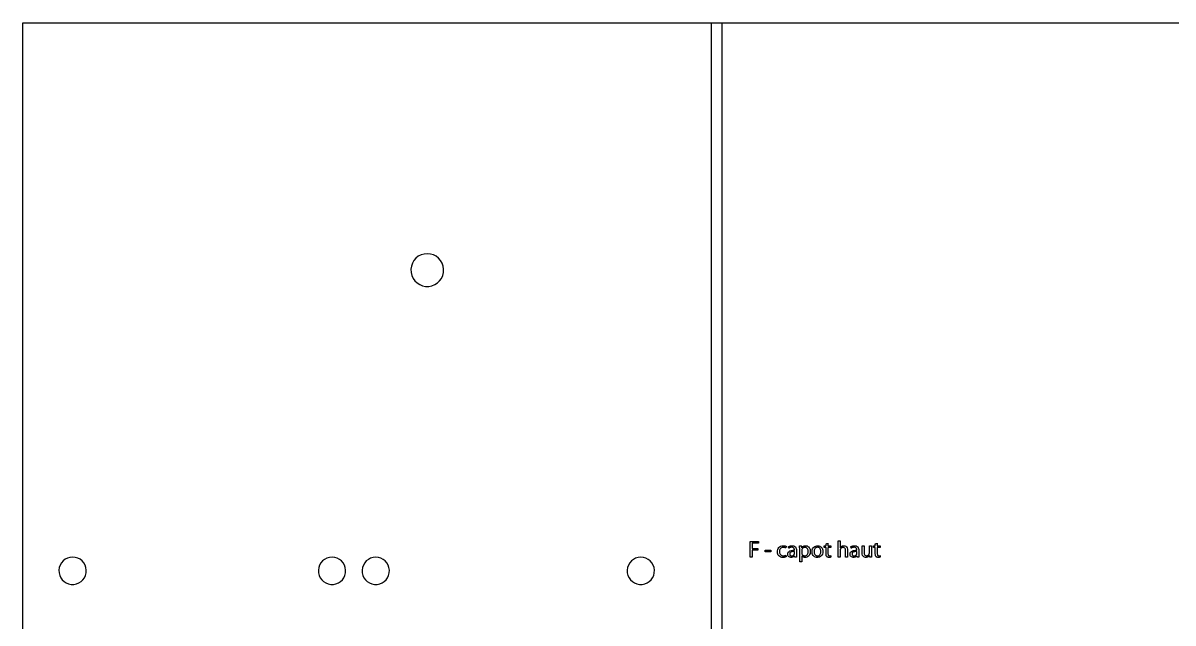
# Model space of a CAD drawing. Header units: metres. Extents: x 1349 to 2485, y -125 to 314.
# Drawn here: x 1353.7 to 1564.1, y 204.4 to 314.1 of the extents above; entities that cross this region are included whole.
import ezdxf

# ---------------------------------------------------------------- set-up
doc = ezdxf.new("R2010")
doc.units = ezdxf.units.M

msp = doc.modelspace()

# ---------------------------------------------------------------- linework, layer by layer
at = {"layer": 'F Base plate'}
for p, q in [((1353.65, 314.13), (1479.65, 314.13)), ((1353.65, 94.63), (1353.65, 314.13)), ((1479.65, 314.13), (1481.65, 314.13)), ((1479.65, 94.63), (1479.65, 314.13)), ((1481.65, 314.13), (1669.5, 314.13)), ((1481.65, 94.63), (1481.65, 314.13)), ((1426.51, 271.71), (1426.01, 271.45)), ((1427.06, 271.87), (1426.51, 271.71)), ((1427.65, 271.93), (1427.06, 271.87)), ((1428.23, 271.87), (1427.65, 271.93)), ((1428.78, 271.71), (1428.23, 271.87)), ((1429.28, 271.45), (1428.78, 271.71)), ((1424.74, 269.66), (1424.65, 269.08)), ((1424.93, 270.2), (1424.74, 269.66)), ((1425.21, 270.68), (1424.93, 270.2)), ((1425.58, 271.1), (1425.21, 270.68)), ((1426.01, 271.45), (1425.58, 271.1)), ((1429.72, 271.1), (1429.28, 271.45)), ((1430.08, 270.68), (1429.72, 271.1)), ((1430.37, 270.2), (1430.08, 270.68)), ((1430.56, 269.66), (1430.37, 270.2)), ((1430.64, 269.08), (1430.56, 269.66)), ((1424.65, 269.08), (1424.68, 268.49)), ((1424.68, 268.49), (1424.82, 267.93)), ((1424.82, 267.93), (1425.06, 267.42)), ((1425.06, 267.42), (1425.38, 266.96)), ((1429.91, 266.96), (1430.24, 267.42)), ((1430.24, 267.42), (1430.48, 267.93)), ((1430.48, 267.93), (1430.61, 268.49)), ((1430.61, 268.49), (1430.64, 269.08)), ((1425.38, 266.96), (1425.79, 266.58)), ((1425.79, 266.58), (1426.26, 266.27)), ((1426.26, 266.27), (1426.78, 266.06)), ((1426.78, 266.06), (1427.35, 265.94)), ((1427.35, 265.94), (1427.94, 265.94)), ((1427.94, 265.94), (1428.51, 266.06)), ((1428.51, 266.06), (1429.04, 266.27)), ((1429.04, 266.27), (1429.51, 266.58)), ((1429.51, 266.58), (1429.91, 266.96)), ((1360.46, 214.97), (1360.3, 214.53)), ((1360.7, 215.38), (1360.46, 214.97)), ((1361, 215.73), (1360.7, 215.38)), ((1361.37, 216.02), (1361, 215.73)), ((1361.78, 216.23), (1361.37, 216.02)), ((1362.24, 216.37), (1361.78, 216.23)), ((1362.73, 216.42), (1362.24, 216.37)), ((1363.22, 216.37), (1362.73, 216.42)), ((1363.68, 216.23), (1363.22, 216.37)), ((1364.09, 216.02), (1363.68, 216.23)), ((1364.46, 215.73), (1364.09, 216.02)), ((1364.76, 215.38), (1364.46, 215.73)), ((1365, 214.97), (1364.76, 215.38)), ((1365.16, 214.53), (1365, 214.97)), ((1407.95, 214.97), (1407.79, 214.52)), ((1408.19, 215.37), (1407.95, 214.97)), ((1408.49, 215.72), (1408.19, 215.37)), ((1408.86, 216.01), (1408.49, 215.72)), ((1409.27, 216.23), (1408.86, 216.01)), ((1409.73, 216.37), (1409.27, 216.23)), ((1410.22, 216.42), (1409.73, 216.37)), ((1410.71, 216.37), (1410.22, 216.42)), ((1411.16, 216.23), (1410.71, 216.37)), ((1411.58, 216.01), (1411.16, 216.23)), ((1411.94, 215.72), (1411.58, 216.01)), ((1412.25, 215.37), (1411.94, 215.72)), ((1412.48, 214.97), (1412.25, 215.37)), ((1412.64, 214.52), (1412.48, 214.97)), ((1415.95, 214.97), (1415.79, 214.52)), ((1416.19, 215.37), (1415.95, 214.97)), ((1416.49, 215.72), (1416.19, 215.37)), ((1416.86, 216.01), (1416.49, 215.72)), ((1417.27, 216.23), (1416.86, 216.01)), ((1417.73, 216.37), (1417.27, 216.23)), ((1418.22, 216.42), (1417.73, 216.37)), ((1418.71, 216.37), (1418.22, 216.42)), ((1419.16, 216.23), (1418.71, 216.37)), ((1419.58, 216.01), (1419.16, 216.23)), ((1419.94, 215.72), (1419.58, 216.01)), ((1420.25, 215.37), (1419.94, 215.72)), ((1420.49, 214.97), (1420.25, 215.37)), ((1420.64, 214.52), (1420.49, 214.97)), ((1464.46, 214.97), (1464.3, 214.52)), ((1464.7, 215.37), (1464.46, 214.97)), ((1465, 215.72), (1464.7, 215.37)), ((1465.37, 216.01), (1465, 215.72)), ((1465.78, 216.23), (1465.37, 216.01)), ((1466.24, 216.37), (1465.78, 216.23)), ((1466.73, 216.41), (1466.24, 216.37)), ((1467.22, 216.37), (1466.73, 216.41)), ((1467.68, 216.23), (1467.22, 216.37)), ((1468.09, 216.01), (1467.68, 216.23)), ((1468.46, 215.72), (1468.09, 216.01)), ((1468.76, 215.37), (1468.46, 215.72)), ((1469, 214.97), (1468.76, 215.37)), ((1469.16, 214.52), (1469, 214.97)), ((1360.3, 214.53), (1360.23, 214.04)), ((1360.23, 214.04), (1360.26, 213.55)), ((1360.26, 213.55), (1360.37, 213.08)), ((1360.37, 213.08), (1360.57, 212.66)), ((1360.57, 212.66), (1360.84, 212.28)), ((1364.62, 212.28), (1364.89, 212.66)), ((1364.89, 212.66), (1365.09, 213.08)), ((1365.09, 213.08), (1365.2, 213.55)), ((1365.23, 214.04), (1365.16, 214.53)), ((1365.2, 213.55), (1365.23, 214.04)), ((1407.79, 214.52), (1407.72, 214.04)), ((1407.72, 214.04), (1407.74, 213.55)), ((1407.74, 213.55), (1407.86, 213.08)), ((1407.86, 213.08), (1408.06, 212.65)), ((1408.06, 212.65), (1408.33, 212.28)), ((1412.1, 212.28), (1412.38, 212.65)), ((1412.38, 212.65), (1412.57, 213.08)), ((1412.57, 213.08), (1412.69, 213.55)), ((1412.71, 214.04), (1412.64, 214.52)), ((1412.69, 213.55), (1412.71, 214.04)), ((1415.79, 214.52), (1415.72, 214.04)), ((1415.72, 214.04), (1415.74, 213.55)), ((1415.74, 213.55), (1415.86, 213.08)), ((1415.86, 213.08), (1416.06, 212.65)), ((1416.06, 212.65), (1416.33, 212.28)), ((1420.1, 212.28), (1420.38, 212.65)), ((1420.38, 212.65), (1420.57, 213.08)), ((1420.57, 213.08), (1420.69, 213.55)), ((1420.71, 214.04), (1420.64, 214.52)), ((1420.69, 213.55), (1420.71, 214.04)), ((1464.3, 214.52), (1464.23, 214.04)), ((1464.23, 214.04), (1464.26, 213.54)), ((1464.26, 213.54), (1464.37, 213.08)), ((1464.37, 213.08), (1464.57, 212.65)), ((1464.57, 212.65), (1464.84, 212.27)), ((1468.62, 212.27), (1468.89, 212.65)), ((1468.89, 212.65), (1469.09, 213.08)), ((1469.09, 213.08), (1469.2, 213.54)), ((1469.23, 214.04), (1469.16, 214.52)), ((1469.2, 213.54), (1469.23, 214.04)), ((1360.84, 212.28), (1361.18, 211.96)), ((1361.18, 211.96), (1361.57, 211.7)), ((1361.57, 211.7), (1362.01, 211.52)), ((1362.01, 211.52), (1362.48, 211.43)), ((1362.48, 211.43), (1362.98, 211.43)), ((1362.98, 211.43), (1363.45, 211.52)), ((1363.45, 211.52), (1363.89, 211.7)), ((1363.89, 211.7), (1364.28, 211.96)), ((1364.28, 211.96), (1364.62, 212.28)), ((1408.33, 212.28), (1408.67, 211.95)), ((1408.67, 211.95), (1409.06, 211.7)), ((1409.06, 211.7), (1409.5, 211.52)), ((1409.5, 211.52), (1409.97, 211.43)), ((1409.97, 211.43), (1410.47, 211.43)), ((1410.47, 211.43), (1410.94, 211.52)), ((1410.94, 211.52), (1411.38, 211.7)), ((1411.38, 211.7), (1411.77, 211.95)), ((1411.77, 211.95), (1412.1, 212.28)), ((1416.33, 212.28), (1416.67, 211.95)), ((1416.67, 211.95), (1417.06, 211.7)), ((1417.06, 211.7), (1417.5, 211.52)), ((1417.5, 211.52), (1417.97, 211.43)), ((1417.97, 211.43), (1418.47, 211.43)), ((1418.47, 211.43), (1418.94, 211.52)), ((1418.94, 211.52), (1419.38, 211.7)), ((1419.38, 211.7), (1419.77, 211.95)), ((1419.77, 211.95), (1420.1, 212.28)), ((1464.84, 212.27), (1465.18, 211.95)), ((1465.18, 211.95), (1465.57, 211.7)), ((1465.57, 211.7), (1466.01, 211.52)), ((1466.01, 211.52), (1466.48, 211.43)), ((1466.48, 211.43), (1466.98, 211.43)), ((1466.98, 211.43), (1467.45, 211.52)), ((1467.45, 211.52), (1467.89, 211.7)), ((1467.89, 211.7), (1468.28, 211.95)), ((1468.28, 211.95), (1468.62, 212.27))]:
    msp.add_line(p, q, dxfattribs=at)
at = {"layer": 'GROUP0'}
for p, q in [((1486.72, 219.27), (1488.26, 219.27)), ((1486.72, 216.41), (1486.72, 219.27)), ((1488.26, 218.96), (1487.1, 218.96)), ((1487.1, 218.96), (1487.1, 218.01)), ((1488.26, 219.27), (1488.26, 218.96)), ((1500.8, 218.9), (1500.89, 218.92)), ((1500.89, 218.92), (1500.96, 218.94)), ((1500.96, 218.94), (1500.99, 218.95)), ((1500.99, 218.95), (1500.99, 218.91)), ((1500.99, 218.91), (1500.99, 218.82)), ((1502.84, 219.42), (1502.92, 219.42)), ((1502.84, 219.23), (1502.84, 219.42)), ((1502.84, 218.77), (1502.84, 219.23)), ((1502.92, 219.42), (1503, 219.42)), ((1503, 219.42), (1503.08, 219.42)), ((1503.08, 219.42), (1503.15, 219.42)), ((1503.15, 219.42), (1503.2, 219.42)), ((1503.2, 219.42), (1503.21, 219.28)), ((1503.21, 219.28), (1503.21, 219.06)), ((1503.21, 219.06), (1503.21, 218.78)), ((1509.82, 218.9), (1509.91, 218.92)), ((1509.91, 218.92), (1509.98, 218.94)), ((1509.98, 218.94), (1510.01, 218.95)), ((1510.01, 218.95), (1510.01, 218.91)), ((1510.01, 218.91), (1510.01, 218.82)), ((1487.1, 218.01), (1488.17, 218.01)), ((1487.1, 217.7), (1487.1, 216.41)), ((1488.17, 217.7), (1487.1, 217.7)), ((1488.17, 218.01), (1488.17, 217.7)), ((1489.49, 217.69), (1490.54, 217.69)), ((1489.49, 217.42), (1489.49, 217.69)), ((1490.54, 217.42), (1489.49, 217.42)), ((1490.54, 217.69), (1490.54, 217.42)), ((1491.72, 217.37), (1491.74, 217.59)), ((1491.75, 217.15), (1491.72, 217.37)), ((1491.74, 217.59), (1491.79, 217.8)), ((1491.81, 216.95), (1491.75, 217.15)), ((1491.79, 217.8), (1491.87, 217.99)), ((1491.9, 216.78), (1491.81, 216.95)), ((1491.87, 217.99), (1491.99, 218.16)), ((1491.99, 218.16), (1492.14, 218.29)), ((1492.11, 217.54), (1492.1, 217.38)), ((1492.1, 217.38), (1492.12, 217.22)), ((1492.13, 217.69), (1492.11, 217.54)), ((1492.12, 217.22), (1492.17, 217.08)), ((1492.18, 217.82), (1492.13, 217.69)), ((1492.14, 218.29), (1492.32, 218.4)), ((1492.17, 217.08), (1492.24, 216.95)), ((1492.26, 217.94), (1492.18, 217.82)), ((1492.24, 216.95), (1492.33, 216.85)), ((1492.35, 218.04), (1492.26, 217.94)), ((1492.32, 218.4), (1492.52, 218.47)), ((1492.33, 216.85), (1492.43, 216.77)), ((1492.46, 218.12), (1492.35, 218.04)), ((1492.6, 218.18), (1492.46, 218.12)), ((1492.52, 218.47), (1492.75, 218.5)), ((1492.76, 218.2), (1492.6, 218.18)), ((1492.75, 218.5), (1492.88, 218.5)), ((1492.87, 218.21), (1492.76, 218.2)), ((1492.94, 218.2), (1492.87, 218.21)), ((1492.88, 218.5), (1492.96, 218.5)), ((1493, 218.19), (1492.94, 218.2)), ((1492.96, 218.5), (1493.03, 218.49)), ((1493.06, 218.18), (1493, 218.19)), ((1493.03, 218.49), (1493.1, 218.47)), ((1493.11, 218.17), (1493.06, 218.18)), ((1493.1, 218.47), (1493.17, 218.46)), ((1493.16, 218.15), (1493.11, 218.17)), ((1493.2, 218.14), (1493.16, 218.15)), ((1493.17, 218.46), (1493.23, 218.44)), ((1493.24, 218.12), (1493.2, 218.14)), ((1493.23, 218.44), (1493.28, 218.42)), ((1493.26, 218.14), (1493.24, 218.12)), ((1493.27, 218.17), (1493.26, 218.14)), ((1493.29, 218.22), (1493.27, 218.17)), ((1493.28, 218.42), (1493.32, 218.4)), ((1493.3, 218.28), (1493.29, 218.22)), ((1493.32, 218.32), (1493.3, 218.28)), ((1493.32, 218.4), (1493.33, 218.36)), ((1493.33, 218.36), (1493.32, 218.32)), ((1493.61, 216.98), (1493.64, 217.18)), ((1493.62, 216.85), (1493.61, 216.98)), ((1493.65, 216.73), (1493.62, 216.85)), ((1493.64, 217.18), (1493.72, 217.34)), ((1493.72, 217.34), (1493.86, 217.47)), ((1493.75, 218.32), (1493.78, 218.34)), ((1493.76, 218.29), (1493.75, 218.32)), ((1493.78, 218.25), (1493.76, 218.29)), ((1493.78, 218.34), (1493.86, 218.39)), ((1493.79, 218.2), (1493.78, 218.25)), ((1493.81, 218.15), (1493.79, 218.2)), ((1493.82, 218.11), (1493.81, 218.15)), ((1493.83, 218.08), (1493.82, 218.11)), ((1493.86, 218.09), (1493.83, 218.08)), ((1493.86, 218.39), (1493.95, 218.42)), ((1493.93, 218.13), (1493.86, 218.09)), ((1493.86, 217.47), (1494.03, 217.58)), ((1494, 218.16), (1493.93, 218.13)), ((1493.95, 218.42), (1494.04, 218.45)), ((1494.01, 217.15), (1493.98, 217.03)), ((1493.98, 217.03), (1493.98, 216.93)), ((1493.98, 216.93), (1494, 216.86)), ((1494.07, 218.19), (1494, 218.16)), ((1494, 216.86), (1494.03, 216.79)), ((1494.07, 217.25), (1494.01, 217.15)), ((1494.03, 217.58), (1494.26, 217.66)), ((1494.04, 218.45), (1494.14, 218.47)), ((1494.15, 218.21), (1494.07, 218.19)), ((1494.16, 217.33), (1494.07, 217.25)), ((1494.14, 218.47), (1494.24, 218.49)), ((1494.23, 218.22), (1494.15, 218.21)), ((1494.27, 217.39), (1494.16, 217.33)), ((1494.31, 218.23), (1494.23, 218.22)), ((1494.24, 218.49), (1494.35, 218.5)), ((1494.26, 217.66), (1494.53, 217.7)), ((1494.4, 217.42), (1494.27, 217.39)), ((1494.42, 218.23), (1494.31, 218.23)), ((1494.35, 218.5), (1494.5, 218.5)), ((1494.55, 217.45), (1494.4, 217.42)), ((1494.56, 218.2), (1494.42, 218.23)), ((1494.5, 218.5), (1494.72, 218.46)), ((1494.53, 217.7), (1494.84, 217.72)), ((1494.7, 217.46), (1494.55, 217.45)), ((1494.67, 218.15), (1494.56, 218.2)), ((1494.75, 218.08), (1494.67, 218.15)), ((1494.69, 216.77), (1494.74, 216.83)), ((1494.85, 217.46), (1494.7, 217.46)), ((1494.72, 218.46), (1494.89, 218.39)), ((1494.74, 216.83), (1494.78, 216.88)), ((1494.8, 218), (1494.75, 218.08)), ((1494.78, 216.88), (1494.81, 216.95)), ((1494.82, 217.91), (1494.8, 218)), ((1494.81, 216.95), (1494.83, 216.99)), ((1494.84, 217.82), (1494.82, 217.91)), ((1494.83, 216.99), (1494.84, 217.02)), ((1494.84, 217.75), (1494.84, 217.82)), ((1494.84, 217.72), (1494.84, 217.75)), ((1494.84, 217.05), (1494.85, 217.08)), ((1494.84, 217.02), (1494.84, 217.05)), ((1494.85, 217.41), (1494.85, 217.46)), ((1494.85, 217.35), (1494.85, 217.41)), ((1494.85, 217.29), (1494.85, 217.35)), ((1494.85, 217.22), (1494.85, 217.29)), ((1494.85, 217.17), (1494.85, 217.22)), ((1494.85, 217.12), (1494.85, 217.17)), ((1494.85, 217.08), (1494.85, 217.12)), ((1494.89, 218.39), (1495.02, 218.28)), ((1495.02, 218.28), (1495.11, 218.14)), ((1495.11, 218.14), (1495.17, 217.98)), ((1495.17, 217.98), (1495.2, 217.82)), ((1495.2, 217.82), (1495.21, 217.67)), ((1495.21, 217.67), (1495.21, 217.62)), ((1495.21, 217.62), (1495.21, 217.5)), ((1495.21, 217.5), (1495.21, 217.36)), ((1495.21, 217.36), (1495.21, 217.2)), ((1495.21, 217.2), (1495.21, 217.05)), ((1495.21, 217.05), (1495.21, 216.95)), ((1495.21, 216.95), (1495.21, 216.9)), ((1495.21, 216.9), (1495.21, 216.83)), ((1495.21, 216.83), (1495.21, 216.76)), ((1495.79, 218.38), (1495.79, 218.46)), ((1495.79, 218.46), (1495.84, 218.46)), ((1495.8, 218.31), (1495.79, 218.38)), ((1495.8, 218.23), (1495.8, 218.31)), ((1495.8, 218.15), (1495.8, 218.23)), ((1495.81, 218.07), (1495.8, 218.15)), ((1495.81, 217.98), (1495.81, 218.07)), ((1495.81, 217.89), (1495.81, 217.98)), ((1495.81, 217.79), (1495.81, 217.89)), ((1495.81, 217.7), (1495.81, 217.79)), ((1495.81, 217.45), (1495.81, 217.7)), ((1495.81, 217.1), (1495.81, 217.45)), ((1495.81, 216.7), (1495.81, 217.1)), ((1495.84, 218.46), (1495.89, 218.46)), ((1495.89, 218.46), (1495.95, 218.46)), ((1495.95, 218.46), (1496.01, 218.46)), ((1496.01, 218.46), (1496.06, 218.46)), ((1496.06, 218.46), (1496.1, 218.46)), ((1496.1, 218.46), (1496.12, 218.42)), ((1496.12, 218.42), (1496.13, 218.36)), ((1496.13, 218.36), (1496.13, 218.3)), ((1496.13, 218.3), (1496.13, 218.23)), ((1496.13, 218.23), (1496.14, 218.18)), ((1496.14, 218.18), (1496.14, 218.13)), ((1496.14, 218.13), (1496.19, 218.17)), ((1496.19, 217.71), (1496.18, 217.67)), ((1496.18, 217.67), (1496.18, 217.64)), ((1496.18, 217.64), (1496.18, 217.6)), ((1496.18, 217.6), (1496.18, 217.54)), ((1496.18, 217.54), (1496.18, 217.48)), ((1496.18, 217.48), (1496.18, 217.42)), ((1496.18, 217.42), (1496.18, 217.36)), ((1496.18, 217.36), (1496.18, 217.3)), ((1496.18, 217.3), (1496.18, 217.25)), ((1496.18, 217.25), (1496.18, 217.21)), ((1496.18, 217.21), (1496.18, 217.17)), ((1496.18, 217.17), (1496.18, 217.13)), ((1496.18, 217.13), (1496.19, 217.1)), ((1496.19, 218.17), (1496.25, 218.25)), ((1496.2, 217.75), (1496.19, 217.71)), ((1496.19, 217.1), (1496.22, 217.02)), ((1496.22, 217.82), (1496.2, 217.75)), ((1496.27, 217.91), (1496.22, 217.82)), ((1496.22, 217.02), (1496.26, 216.93)), ((1496.25, 218.25), (1496.33, 218.32)), ((1496.26, 216.93), (1496.32, 216.86)), ((1496.32, 217.99), (1496.27, 217.91)), ((1496.39, 218.06), (1496.32, 217.99)), ((1496.32, 216.86), (1496.38, 216.79)), ((1496.33, 218.32), (1496.41, 218.38)), ((1496.46, 218.12), (1496.39, 218.06)), ((1496.41, 218.38), (1496.5, 218.43)), ((1496.54, 218.16), (1496.46, 218.12)), ((1496.5, 218.43), (1496.6, 218.47)), ((1496.63, 218.19), (1496.54, 218.16)), ((1496.6, 218.47), (1496.71, 218.49)), ((1496.72, 218.21), (1496.63, 218.19)), ((1496.71, 218.49), (1496.83, 218.5)), ((1496.84, 218.2), (1496.72, 218.21)), ((1496.83, 218.5), (1496.98, 218.5)), ((1496.97, 218.17), (1496.84, 218.2)), ((1497.08, 218.11), (1496.97, 218.17)), ((1496.98, 218.5), (1497.16, 218.46)), ((1497.18, 218.03), (1497.08, 218.11)), ((1497.09, 216.76), (1497.18, 216.84)), ((1497.16, 218.46), (1497.31, 218.38)), ((1497.25, 217.93), (1497.18, 218.03)), ((1497.18, 216.84), (1497.26, 216.95)), ((1497.31, 217.81), (1497.25, 217.93)), ((1497.26, 216.95), (1497.31, 217.07)), ((1497.31, 218.38), (1497.45, 218.28)), ((1497.35, 217.68), (1497.31, 217.81)), ((1497.31, 217.07), (1497.35, 217.22)), ((1497.37, 217.53), (1497.35, 217.68)), ((1497.35, 217.22), (1497.37, 217.38)), ((1497.37, 217.38), (1497.37, 217.53)), ((1497.45, 218.28), (1497.56, 218.14)), ((1497.63, 216.89), (1497.53, 216.72)), ((1497.56, 218.14), (1497.65, 217.98)), ((1497.71, 217.1), (1497.63, 216.89)), ((1497.65, 217.98), (1497.71, 217.79)), ((1497.71, 217.79), (1497.75, 217.58)), ((1497.75, 217.33), (1497.71, 217.1)), ((1497.75, 217.58), (1497.75, 217.33)), ((1498.07, 217.54), (1498.11, 217.76)), ((1498.07, 217.31), (1498.07, 217.54)), ((1498.11, 217.09), (1498.07, 217.31)), ((1498.11, 217.76), (1498.18, 217.96)), ((1498.18, 216.9), (1498.11, 217.09)), ((1498.18, 217.96), (1498.29, 218.13)), ((1498.28, 216.74), (1498.18, 216.9)), ((1498.29, 218.13), (1498.42, 218.27)), ((1498.42, 218.27), (1498.57, 218.37)), ((1498.46, 217.57), (1498.45, 217.43)), ((1498.45, 217.43), (1498.46, 217.28)), ((1498.48, 217.71), (1498.46, 217.57)), ((1498.46, 217.28), (1498.49, 217.13)), ((1498.53, 217.84), (1498.48, 217.71)), ((1498.49, 217.13), (1498.54, 217)), ((1498.59, 217.96), (1498.53, 217.84)), ((1498.54, 217), (1498.61, 216.88)), ((1498.57, 218.37), (1498.74, 218.45)), ((1498.67, 218.06), (1498.59, 217.96)), ((1498.61, 216.88), (1498.7, 216.79)), ((1498.77, 218.14), (1498.67, 218.06)), ((1498.74, 218.45), (1498.93, 218.49)), ((1498.89, 218.2), (1498.77, 218.14)), ((1499.04, 218.22), (1498.89, 218.2)), ((1498.93, 218.49), (1499.14, 218.5)), ((1499.19, 218.21), (1499.04, 218.22)), ((1499.14, 218.5), (1499.34, 218.48)), ((1499.32, 218.17), (1499.19, 218.21)), ((1499.43, 218.1), (1499.32, 218.17)), ((1499.34, 218.48), (1499.52, 218.41)), ((1499.39, 216.75), (1499.48, 216.83)), ((1499.52, 218), (1499.43, 218.1)), ((1499.48, 216.83), (1499.56, 216.94)), ((1499.52, 218.41), (1499.68, 218.32)), ((1499.59, 217.89), (1499.52, 218)), ((1499.56, 216.94), (1499.62, 217.06)), ((1499.64, 217.77), (1499.59, 217.89)), ((1499.62, 217.06), (1499.66, 217.2)), ((1499.67, 217.64), (1499.64, 217.77)), ((1499.66, 217.2), (1499.69, 217.36)), ((1499.69, 217.51), (1499.67, 217.64)), ((1499.68, 218.32), (1499.81, 218.2)), ((1499.69, 217.36), (1499.69, 217.51)), ((1499.81, 218.2), (1499.92, 218.04)), ((1499.98, 216.98), (1499.89, 216.79)), ((1499.92, 218.04), (1500, 217.87)), ((1500.05, 217.2), (1499.98, 216.98)), ((1500, 217.87), (1500.05, 217.67)), ((1500.05, 217.67), (1500.07, 217.45)), ((1500.07, 217.45), (1500.05, 217.2)), ((1500.31, 218.42), (1500.31, 218.46)), ((1500.31, 218.46), (1500.37, 218.46)), ((1500.31, 218.36), (1500.31, 218.42)), ((1500.31, 218.29), (1500.31, 218.36)), ((1500.31, 218.23), (1500.31, 218.29)), ((1500.31, 218.18), (1500.31, 218.23)), ((1500.36, 218.18), (1500.31, 218.18)), ((1500.43, 218.18), (1500.36, 218.18)), ((1500.37, 218.46), (1500.44, 218.46)), ((1500.51, 218.18), (1500.43, 218.18)), ((1500.44, 218.46), (1500.52, 218.46)), ((1500.58, 218.18), (1500.51, 218.18)), ((1500.52, 218.46), (1500.59, 218.46)), ((1500.62, 218.18), (1500.58, 218.18)), ((1500.59, 218.46), (1500.62, 218.46)), ((1500.62, 218.46), (1500.63, 218.54)), ((1500.63, 218.15), (1500.62, 218.18)), ((1500.63, 218.84), (1500.71, 218.87)), ((1500.63, 218.81), (1500.63, 218.84)), ((1500.63, 218.73), (1500.63, 218.81)), ((1500.63, 218.63), (1500.63, 218.73)), ((1500.63, 218.54), (1500.63, 218.63)), ((1500.63, 217.98), (1500.63, 218.15)), ((1500.63, 217.72), (1500.63, 217.98)), ((1500.63, 217.44), (1500.63, 217.72)), ((1500.63, 217.2), (1500.63, 217.44)), ((1500.63, 217.07), (1500.63, 217.2)), ((1500.63, 216.98), (1500.63, 217.07)), ((1500.64, 216.87), (1500.63, 216.98)), ((1500.65, 216.77), (1500.64, 216.87)), ((1500.71, 218.87), (1500.8, 218.9)), ((1500.99, 218.82), (1500.99, 218.7)), ((1500.99, 218.7), (1500.99, 218.58)), ((1500.99, 218.58), (1500.99, 218.49)), ((1500.99, 218.49), (1500.99, 218.46)), ((1500.99, 218.46), (1501.04, 218.46)), ((1501, 218.18), (1500.99, 218.01)), ((1500.99, 218.01), (1500.99, 217.76)), ((1500.99, 217.76), (1500.99, 217.48)), ((1500.99, 217.48), (1500.99, 217.23)), ((1500.99, 217.23), (1500.99, 217.09)), ((1500.99, 217.09), (1500.99, 217)), ((1500.99, 217), (1501.01, 216.89)), ((1501.08, 218.18), (1501, 218.18)), ((1501.01, 216.89), (1501.04, 216.81)), ((1501.04, 218.46), (1501.15, 218.46)), ((1501.04, 216.81), (1501.08, 216.74)), ((1501.2, 218.18), (1501.08, 218.18)), ((1501.15, 218.46), (1501.28, 218.46)), ((1501.33, 218.18), (1501.2, 218.18)), ((1501.28, 218.46), (1501.41, 218.46)), ((1501.45, 218.18), (1501.33, 218.18)), ((1501.41, 218.46), (1501.5, 218.46)), ((1501.52, 218.19), (1501.45, 218.18)), ((1501.5, 218.46), (1501.52, 218.43)), ((1501.52, 218.43), (1501.52, 218.37)), ((1501.52, 218.37), (1501.52, 218.3)), ((1501.52, 218.3), (1501.52, 218.23)), ((1501.52, 218.23), (1501.52, 218.19)), ((1502.84, 218.14), (1502.84, 218.77)), ((1502.84, 217.47), (1502.84, 218.14)), ((1502.84, 216.88), (1502.84, 217.47)), ((1502.84, 216.5), (1502.84, 216.88)), ((1503.21, 218.78), (1503.21, 218.5)), ((1503.21, 218.5), (1503.21, 218.27)), ((1503.21, 218.27), (1503.21, 218.14)), ((1503.21, 218.14), (1503.25, 218.18)), ((1503.22, 217.73), (1503.21, 217.71)), ((1503.21, 217.71), (1503.21, 217.68)), ((1503.21, 217.68), (1503.21, 217.65)), ((1503.21, 217.65), (1503.21, 217.57)), ((1503.21, 217.57), (1503.21, 217.38)), ((1503.21, 217.38), (1503.21, 217.12)), ((1503.21, 217.12), (1503.21, 216.85)), ((1503.21, 216.85), (1503.21, 216.61)), ((1503.23, 217.81), (1503.22, 217.79)), ((1503.22, 217.79), (1503.22, 217.76)), ((1503.22, 217.76), (1503.22, 217.73)), ((1503.25, 217.86), (1503.23, 217.81)), ((1503.25, 218.18), (1503.28, 218.23)), ((1503.29, 217.94), (1503.25, 217.86)), ((1503.28, 218.23), (1503.32, 218.27)), ((1503.35, 218.02), (1503.29, 217.94)), ((1503.32, 218.27), (1503.36, 218.31)), ((1503.42, 218.09), (1503.35, 218.02)), ((1503.36, 218.31), (1503.41, 218.35)), ((1503.41, 218.35), (1503.45, 218.38)), ((1503.51, 218.14), (1503.42, 218.09)), ((1503.45, 218.38), (1503.5, 218.41)), ((1503.5, 218.41), (1503.56, 218.44)), ((1503.6, 218.18), (1503.51, 218.14)), ((1503.56, 218.44), (1503.61, 218.46)), ((1503.7, 218.19), (1503.6, 218.18)), ((1503.61, 218.46), (1503.67, 218.48)), ((1503.67, 218.48), (1503.72, 218.49)), ((1503.84, 218.19), (1503.7, 218.19)), ((1503.72, 218.49), (1503.79, 218.5)), ((1503.79, 218.5), (1503.85, 218.5)), ((1503.96, 218.15), (1503.84, 218.19)), ((1503.85, 218.5), (1503.95, 218.5)), ((1503.95, 218.5), (1504.1, 218.47)), ((1504.06, 218.08), (1503.96, 218.15)), ((1504.13, 217.98), (1504.06, 218.08)), ((1504.1, 218.47), (1504.24, 218.4)), ((1504.17, 217.87), (1504.13, 217.98)), ((1504.2, 217.73), (1504.17, 217.87)), ((1504.21, 217.59), (1504.2, 217.73)), ((1504.21, 217.52), (1504.21, 217.59)), ((1504.21, 217.34), (1504.21, 217.52)), ((1504.21, 217.09), (1504.21, 217.34)), ((1504.21, 216.83), (1504.21, 217.09)), ((1504.21, 216.6), (1504.21, 216.83)), ((1504.24, 218.4), (1504.37, 218.29)), ((1504.37, 218.29), (1504.48, 218.13)), ((1504.48, 218.13), (1504.56, 217.91)), ((1504.56, 217.91), (1504.58, 217.63)), ((1504.58, 217.63), (1504.58, 217.56)), ((1504.58, 217.56), (1504.58, 217.37)), ((1504.58, 217.37), (1504.58, 217.11)), ((1504.58, 217.11), (1504.58, 216.84)), ((1504.58, 216.84), (1504.58, 216.6)), ((1505.03, 216.98), (1505.06, 217.18)), ((1505.04, 216.85), (1505.03, 216.98)), ((1505.07, 216.73), (1505.04, 216.85)), ((1505.06, 217.18), (1505.14, 217.34)), ((1505.14, 217.34), (1505.28, 217.47)), ((1505.17, 218.32), (1505.2, 218.34)), ((1505.18, 218.29), (1505.17, 218.32)), ((1505.2, 218.25), (1505.18, 218.29)), ((1505.2, 218.34), (1505.28, 218.39)), ((1505.21, 218.2), (1505.2, 218.25)), ((1505.23, 218.15), (1505.21, 218.2)), ((1505.25, 218.11), (1505.23, 218.15)), ((1505.26, 218.08), (1505.25, 218.11)), ((1505.28, 218.09), (1505.26, 218.08)), ((1505.28, 218.39), (1505.37, 218.42)), ((1505.35, 218.13), (1505.28, 218.09)), ((1505.28, 217.47), (1505.46, 217.58)), ((1505.42, 218.16), (1505.35, 218.13)), ((1505.37, 218.42), (1505.46, 218.45)), ((1505.43, 217.15), (1505.4, 217.03)), ((1505.4, 217.03), (1505.41, 216.93)), ((1505.41, 216.93), (1505.42, 216.86)), ((1505.5, 218.19), (1505.42, 218.16)), ((1505.42, 216.86), (1505.45, 216.79)), ((1505.49, 217.25), (1505.43, 217.15)), ((1505.46, 218.45), (1505.56, 218.47)), ((1505.46, 217.58), (1505.68, 217.66)), ((1505.58, 217.33), (1505.49, 217.25)), ((1505.57, 218.21), (1505.5, 218.19)), ((1505.56, 218.47), (1505.67, 218.49)), ((1505.65, 218.22), (1505.57, 218.21)), ((1505.69, 217.39), (1505.58, 217.33)), ((1505.74, 218.23), (1505.65, 218.22)), ((1505.67, 218.49), (1505.77, 218.5)), ((1505.68, 217.66), (1505.95, 217.7)), ((1505.83, 217.42), (1505.69, 217.39)), ((1505.84, 218.23), (1505.74, 218.23)), ((1505.77, 218.5), (1505.92, 218.5)), ((1505.97, 217.45), (1505.83, 217.42)), ((1505.99, 218.2), (1505.84, 218.23)), ((1505.92, 218.5), (1506.14, 218.46)), ((1505.95, 217.7), (1506.26, 217.72)), ((1506.12, 217.46), (1505.97, 217.45)), ((1506.09, 218.15), (1505.99, 218.2)), ((1506.17, 218.08), (1506.09, 218.15)), ((1506.11, 216.77), (1506.16, 216.83)), ((1506.27, 217.46), (1506.12, 217.46)), ((1506.14, 218.46), (1506.32, 218.39)), ((1506.16, 216.83), (1506.2, 216.88)), ((1506.22, 218), (1506.17, 218.08)), ((1506.2, 216.88), (1506.24, 216.95)), ((1506.24, 217.91), (1506.22, 218)), ((1506.26, 217.82), (1506.24, 217.91)), ((1506.24, 216.95), (1506.25, 216.99)), ((1506.25, 216.99), (1506.26, 217.02)), ((1506.26, 217.75), (1506.26, 217.82)), ((1506.26, 217.72), (1506.26, 217.75)), ((1506.26, 217.05), (1506.27, 217.08)), ((1506.26, 217.02), (1506.26, 217.05)), ((1506.27, 217.41), (1506.27, 217.46)), ((1506.27, 217.35), (1506.27, 217.41)), ((1506.27, 217.29), (1506.27, 217.35)), ((1506.27, 217.22), (1506.27, 217.29)), ((1506.27, 217.17), (1506.27, 217.22)), ((1506.27, 217.12), (1506.27, 217.17)), ((1506.27, 217.08), (1506.27, 217.12)), ((1506.32, 218.39), (1506.44, 218.28)), ((1506.44, 218.28), (1506.53, 218.14)), ((1506.53, 218.14), (1506.59, 217.98)), ((1506.59, 217.98), (1506.62, 217.82)), ((1506.62, 217.82), (1506.63, 217.67)), ((1506.63, 217.67), (1506.63, 217.62)), ((1506.63, 217.62), (1506.63, 217.5)), ((1506.63, 217.5), (1506.63, 217.36)), ((1506.63, 217.36), (1506.63, 217.2)), ((1506.63, 217.2), (1506.63, 217.05)), ((1506.63, 217.05), (1506.63, 216.95)), ((1506.63, 216.95), (1506.63, 216.9)), ((1506.63, 216.9), (1506.63, 216.83)), ((1506.63, 216.83), (1506.63, 216.76)), ((1507.22, 218.43), (1507.22, 218.46)), ((1507.22, 218.46), (1507.26, 218.46)), ((1507.22, 218.27), (1507.22, 218.43)), ((1507.22, 218.04), (1507.22, 218.27)), ((1507.22, 217.77), (1507.22, 218.04)), ((1507.22, 217.52), (1507.22, 217.77)), ((1507.22, 217.34), (1507.22, 217.52)), ((1507.22, 217.26), (1507.22, 217.34)), ((1507.24, 216.98), (1507.22, 217.26)), ((1507.31, 216.75), (1507.24, 216.98)), ((1507.26, 218.46), (1507.32, 218.46)), ((1507.32, 218.46), (1507.4, 218.46)), ((1507.4, 218.46), (1507.48, 218.46)), ((1507.48, 218.46), (1507.55, 218.46)), ((1507.55, 218.46), (1507.59, 218.46)), ((1507.59, 218.46), (1507.59, 218.43)), ((1507.59, 218.43), (1507.59, 218.28)), ((1507.59, 218.28), (1507.59, 218.06)), ((1507.59, 218.06), (1507.59, 217.81)), ((1507.59, 217.81), (1507.59, 217.58)), ((1507.59, 217.58), (1507.59, 217.4)), ((1507.59, 217.4), (1507.59, 217.33)), ((1507.59, 217.33), (1507.6, 217.17)), ((1507.6, 217.17), (1507.62, 217.02)), ((1507.62, 217.02), (1507.67, 216.89)), ((1507.67, 216.89), (1507.74, 216.79)), ((1508.36, 216.78), (1508.43, 216.85)), ((1508.43, 216.85), (1508.48, 216.92)), ((1508.48, 216.92), (1508.53, 216.99)), ((1508.53, 216.99), (1508.54, 217.03)), ((1508.54, 217.03), (1508.55, 217.06)), ((1508.55, 217.06), (1508.56, 217.09)), ((1508.56, 217.12), (1508.57, 217.15)), ((1508.56, 217.09), (1508.56, 217.12)), ((1508.57, 218.43), (1508.57, 218.46)), ((1508.57, 218.46), (1508.61, 218.46)), ((1508.57, 218.27), (1508.57, 218.43)), ((1508.57, 218.02), (1508.57, 218.27)), ((1508.57, 217.74), (1508.57, 218.02)), ((1508.57, 217.48), (1508.57, 217.74)), ((1508.57, 217.29), (1508.57, 217.48)), ((1508.57, 217.21), (1508.57, 217.29)), ((1508.57, 217.18), (1508.57, 217.21)), ((1508.57, 217.15), (1508.57, 217.18)), ((1508.61, 218.46), (1508.68, 218.46)), ((1508.68, 218.46), (1508.76, 218.46)), ((1508.76, 218.46), (1508.84, 218.46)), ((1508.84, 218.46), (1508.9, 218.46)), ((1508.9, 218.46), (1508.94, 218.46)), ((1508.94, 218.46), (1508.94, 218.42)), ((1508.94, 218.42), (1508.94, 218.23)), ((1508.94, 218.23), (1508.94, 217.94)), ((1508.94, 217.94), (1508.94, 217.61)), ((1508.94, 217.61), (1508.94, 217.3)), ((1508.94, 217.3), (1508.94, 217.07)), ((1508.94, 217.07), (1508.94, 216.98)), ((1508.94, 216.98), (1508.94, 216.88)), ((1508.94, 216.88), (1508.94, 216.79)), ((1509.33, 218.42), (1509.33, 218.46)), ((1509.33, 218.46), (1509.39, 218.46)), ((1509.33, 218.36), (1509.33, 218.42)), ((1509.33, 218.29), (1509.33, 218.36)), ((1509.33, 218.23), (1509.33, 218.29)), ((1509.34, 218.18), (1509.33, 218.23)), ((1509.38, 218.18), (1509.34, 218.18)), ((1509.45, 218.18), (1509.38, 218.18)), ((1509.39, 218.46), (1509.46, 218.46)), ((1509.53, 218.18), (1509.45, 218.18)), ((1509.46, 218.46), (1509.54, 218.46)), ((1509.6, 218.18), (1509.53, 218.18)), ((1509.54, 218.46), (1509.61, 218.46)), ((1509.64, 218.18), (1509.6, 218.18)), ((1509.61, 218.46), (1509.65, 218.46)), ((1509.65, 218.15), (1509.64, 218.18)), ((1509.65, 218.84), (1509.73, 218.87)), ((1509.65, 218.81), (1509.65, 218.84)), ((1509.65, 218.73), (1509.65, 218.81)), ((1509.65, 218.63), (1509.65, 218.73)), ((1509.65, 218.54), (1509.65, 218.63)), ((1509.65, 218.46), (1509.65, 218.54)), ((1509.65, 217.98), (1509.65, 218.15)), ((1509.65, 217.72), (1509.65, 217.98)), ((1509.65, 217.44), (1509.65, 217.72)), ((1509.65, 217.2), (1509.65, 217.44)), ((1509.65, 217.07), (1509.65, 217.2)), ((1509.65, 216.98), (1509.65, 217.07)), ((1509.66, 216.87), (1509.65, 216.98)), ((1509.68, 216.77), (1509.66, 216.87)), ((1509.73, 218.87), (1509.82, 218.9)), ((1510.01, 218.82), (1510.01, 218.7)), ((1510.01, 218.7), (1510.01, 218.58)), ((1510.01, 218.58), (1510.01, 218.49)), ((1510.01, 218.49), (1510.01, 218.46)), ((1510.01, 218.46), (1510.06, 218.46)), ((1510.02, 218.18), (1510.01, 218.01)), ((1510.01, 218.01), (1510.01, 217.76)), ((1510.01, 217.76), (1510.01, 217.48)), ((1510.01, 217.48), (1510.01, 217.23)), ((1510.01, 217.23), (1510.01, 217.09)), ((1510.01, 217.09), (1510.01, 217)), ((1510.01, 217), (1510.03, 216.89)), ((1510.1, 218.18), (1510.02, 218.18)), ((1510.03, 216.89), (1510.06, 216.81)), ((1510.06, 218.46), (1510.17, 218.46)), ((1510.06, 216.81), (1510.11, 216.74)), ((1510.22, 218.18), (1510.1, 218.18)), ((1510.17, 218.46), (1510.3, 218.46)), ((1510.36, 218.18), (1510.22, 218.18)), ((1510.3, 218.46), (1510.43, 218.46)), ((1510.47, 218.18), (1510.36, 218.18)), ((1510.43, 218.46), (1510.52, 218.46)), ((1510.54, 218.19), (1510.47, 218.18)), ((1510.52, 218.46), (1510.54, 218.43)), ((1510.54, 218.43), (1510.54, 218.37)), ((1510.54, 218.37), (1510.54, 218.3)), ((1510.54, 218.3), (1510.54, 218.23)), ((1510.54, 218.23), (1510.54, 218.19)), ((1487.1, 216.41), (1486.72, 216.41)), ((1492.02, 216.63), (1491.9, 216.78)), ((1492.17, 216.52), (1492.02, 216.63)), ((1492.35, 216.43), (1492.17, 216.52)), ((1492.55, 216.38), (1492.35, 216.43)), ((1492.43, 216.77), (1492.56, 216.71)), ((1492.75, 216.37), (1492.55, 216.38)), ((1492.56, 216.71), (1492.69, 216.68)), ((1492.69, 216.68), (1492.83, 216.67)), ((1492.85, 216.37), (1492.75, 216.37)), ((1492.83, 216.67), (1492.9, 216.67)), ((1492.94, 216.38), (1492.85, 216.37)), ((1492.9, 216.67), (1492.97, 216.68)), ((1493.03, 216.39), (1492.94, 216.38)), ((1492.97, 216.68), (1493.03, 216.69)), ((1493.03, 216.69), (1493.09, 216.7)), ((1493.11, 216.41), (1493.03, 216.39)), ((1493.09, 216.7), (1493.14, 216.72)), ((1493.18, 216.43), (1493.11, 216.41)), ((1493.14, 216.72), (1493.19, 216.73)), ((1493.24, 216.45), (1493.18, 216.43)), ((1493.19, 216.73), (1493.23, 216.75)), ((1493.23, 216.75), (1493.27, 216.76)), ((1493.29, 216.47), (1493.24, 216.45)), ((1493.27, 216.76), (1493.28, 216.72)), ((1493.28, 216.72), (1493.29, 216.67)), ((1493.29, 216.67), (1493.3, 216.62)), ((1493.33, 216.49), (1493.29, 216.47)), ((1493.3, 216.62), (1493.31, 216.57)), ((1493.31, 216.57), (1493.32, 216.53)), ((1493.32, 216.53), (1493.33, 216.49)), ((1493.71, 216.62), (1493.65, 216.73)), ((1493.79, 216.52), (1493.71, 216.62)), ((1493.9, 216.45), (1493.79, 216.52)), ((1494.03, 216.39), (1493.9, 216.45)), ((1494.03, 216.79), (1494.07, 216.74)), ((1494.18, 216.37), (1494.03, 216.39)), ((1494.07, 216.74), (1494.12, 216.7)), ((1494.12, 216.7), (1494.17, 216.67)), ((1494.17, 216.67), (1494.23, 216.65)), ((1494.32, 216.37), (1494.18, 216.37)), ((1494.23, 216.65), (1494.3, 216.64)), ((1494.3, 216.64), (1494.38, 216.64)), ((1494.43, 216.39), (1494.32, 216.37)), ((1494.38, 216.64), (1494.47, 216.66)), ((1494.53, 216.42), (1494.43, 216.39)), ((1494.47, 216.66), (1494.55, 216.69)), ((1494.63, 216.47), (1494.53, 216.42)), ((1494.55, 216.69), (1494.63, 216.73)), ((1494.63, 216.73), (1494.69, 216.77)), ((1494.71, 216.52), (1494.63, 216.47)), ((1494.78, 216.58), (1494.71, 216.52)), ((1494.84, 216.64), (1494.78, 216.58)), ((1494.87, 216.67), (1494.84, 216.64)), ((1494.88, 216.64), (1494.87, 216.67)), ((1494.88, 216.6), (1494.88, 216.64)), ((1494.89, 216.55), (1494.88, 216.6)), ((1494.89, 216.5), (1494.89, 216.55)), ((1494.9, 216.45), (1494.89, 216.5)), ((1494.9, 216.41), (1494.9, 216.45)), ((1494.93, 216.41), (1494.9, 216.41)), ((1494.98, 216.41), (1494.93, 216.41)), ((1495.05, 216.41), (1494.98, 216.41)), ((1495.12, 216.41), (1495.05, 216.41)), ((1495.18, 216.41), (1495.12, 216.41)), ((1495.23, 216.42), (1495.18, 216.41)), ((1495.21, 216.76), (1495.21, 216.68)), ((1495.21, 216.68), (1495.22, 216.61)), ((1495.22, 216.61), (1495.22, 216.55)), ((1495.22, 216.55), (1495.23, 216.48)), ((1495.23, 216.48), (1495.23, 216.42)), ((1495.81, 216.3), (1495.81, 216.7)), ((1495.81, 215.94), (1495.81, 216.3)), ((1495.81, 215.68), (1495.81, 215.94)), ((1495.82, 215.58), (1495.81, 215.68)), ((1495.86, 215.58), (1495.82, 215.58)), ((1495.92, 215.58), (1495.86, 215.58)), ((1495.98, 215.58), (1495.92, 215.58)), ((1496.05, 215.58), (1495.98, 215.58)), ((1496.11, 215.58), (1496.05, 215.58)), ((1496.18, 215.58), (1496.11, 215.58)), ((1496.22, 216.64), (1496.18, 216.69)), ((1496.18, 216.69), (1496.18, 216.62)), ((1496.18, 216.62), (1496.18, 216.48)), ((1496.18, 216.48), (1496.18, 216.29)), ((1496.18, 216.29), (1496.18, 216.09)), ((1496.18, 216.09), (1496.18, 215.89)), ((1496.18, 215.89), (1496.18, 215.72)), ((1496.18, 215.72), (1496.18, 215.61)), ((1496.18, 215.61), (1496.18, 215.58)), ((1496.27, 216.57), (1496.22, 216.64)), ((1496.34, 216.52), (1496.27, 216.57)), ((1496.41, 216.47), (1496.34, 216.52)), ((1496.38, 216.79), (1496.46, 216.74)), ((1496.5, 216.43), (1496.41, 216.47)), ((1496.46, 216.74), (1496.54, 216.7)), ((1496.58, 216.4), (1496.5, 216.43)), ((1496.54, 216.7), (1496.63, 216.67)), ((1496.68, 216.38), (1496.58, 216.4)), ((1496.63, 216.67), (1496.72, 216.66)), ((1496.77, 216.37), (1496.68, 216.38)), ((1496.72, 216.66), (1496.85, 216.67)), ((1496.92, 216.37), (1496.77, 216.37)), ((1496.85, 216.67), (1496.98, 216.7)), ((1497.09, 216.41), (1496.92, 216.37)), ((1496.98, 216.7), (1497.09, 216.76)), ((1497.25, 216.48), (1497.09, 216.41)), ((1497.4, 216.58), (1497.25, 216.48)), ((1497.53, 216.72), (1497.4, 216.58)), ((1498.4, 216.6), (1498.28, 216.74)), ((1498.55, 216.5), (1498.4, 216.6)), ((1498.72, 216.42), (1498.55, 216.5)), ((1498.7, 216.79), (1498.8, 216.72)), ((1498.9, 216.38), (1498.72, 216.42)), ((1498.8, 216.72), (1498.91, 216.67)), ((1499.1, 216.37), (1498.9, 216.38)), ((1498.91, 216.67), (1499.03, 216.65)), ((1499.03, 216.65), (1499.16, 216.65)), ((1499.27, 216.39), (1499.1, 216.37)), ((1499.16, 216.65), (1499.28, 216.69)), ((1499.45, 216.44), (1499.27, 216.39)), ((1499.28, 216.69), (1499.39, 216.75)), ((1499.61, 216.53), (1499.45, 216.44)), ((1499.76, 216.64), (1499.61, 216.53)), ((1499.89, 216.79), (1499.76, 216.64)), ((1500.68, 216.68), (1500.65, 216.77)), ((1500.72, 216.6), (1500.68, 216.68)), ((1500.76, 216.53), (1500.72, 216.6)), ((1500.81, 216.48), (1500.76, 216.53)), ((1500.87, 216.44), (1500.81, 216.48)), ((1500.93, 216.41), (1500.87, 216.44)), ((1501, 216.39), (1500.93, 216.41)), ((1501.08, 216.37), (1501, 216.39)), ((1501.08, 216.74), (1501.15, 216.7)), ((1501.17, 216.37), (1501.08, 216.37)), ((1501.15, 216.7), (1501.24, 216.68)), ((1501.24, 216.37), (1501.17, 216.37)), ((1501.24, 216.68), (1501.3, 216.68)), ((1501.3, 216.37), (1501.24, 216.37)), ((1501.3, 216.68), (1501.35, 216.68)), ((1501.36, 216.38), (1501.3, 216.37)), ((1501.35, 216.68), (1501.39, 216.68)), ((1501.42, 216.39), (1501.36, 216.38)), ((1501.39, 216.68), (1501.42, 216.69)), ((1501.42, 216.69), (1501.45, 216.69)), ((1501.46, 216.41), (1501.42, 216.39)), ((1501.45, 216.69), (1501.48, 216.7)), ((1501.5, 216.44), (1501.46, 216.41)), ((1501.48, 216.7), (1501.49, 216.64)), ((1501.49, 216.64), (1501.49, 216.57)), ((1501.49, 216.57), (1501.5, 216.5)), ((1501.5, 216.5), (1501.5, 216.44)), ((1502.84, 216.41), (1502.84, 216.5)), ((1502.88, 216.41), (1502.84, 216.41)), ((1502.94, 216.41), (1502.88, 216.41)), ((1503.03, 216.41), (1502.94, 216.41)), ((1503.11, 216.41), (1503.03, 216.41)), ((1503.17, 216.41), (1503.11, 216.41)), ((1503.21, 216.41), (1503.17, 216.41)), ((1503.21, 216.61), (1503.21, 216.45)), ((1503.21, 216.45), (1503.21, 216.41)), ((1504.21, 216.45), (1504.21, 216.6)), ((1504.21, 216.41), (1504.21, 216.45)), ((1504.25, 216.41), (1504.21, 216.41)), ((1504.32, 216.41), (1504.25, 216.41)), ((1504.4, 216.41), (1504.32, 216.41)), ((1504.48, 216.41), (1504.4, 216.41)), ((1504.54, 216.41), (1504.48, 216.41)), ((1504.58, 216.41), (1504.54, 216.41)), ((1504.58, 216.6), (1504.58, 216.45)), ((1504.58, 216.45), (1504.58, 216.41)), ((1505.13, 216.62), (1505.07, 216.73)), ((1505.21, 216.52), (1505.13, 216.62)), ((1505.32, 216.45), (1505.21, 216.52)), ((1505.45, 216.39), (1505.32, 216.45)), ((1505.45, 216.79), (1505.49, 216.74)), ((1505.61, 216.37), (1505.45, 216.39)), ((1505.49, 216.74), (1505.54, 216.7)), ((1505.54, 216.7), (1505.59, 216.67)), ((1505.59, 216.67), (1505.66, 216.65)), ((1505.74, 216.37), (1505.61, 216.37)), ((1505.66, 216.65), (1505.72, 216.64)), ((1505.72, 216.64), (1505.81, 216.64)), ((1505.85, 216.39), (1505.74, 216.37)), ((1505.81, 216.64), (1505.89, 216.66)), ((1505.95, 216.42), (1505.85, 216.39)), ((1505.89, 216.66), (1505.98, 216.69)), ((1506.05, 216.47), (1505.95, 216.42)), ((1505.98, 216.69), (1506.05, 216.73)), ((1506.05, 216.73), (1506.11, 216.77)), ((1506.13, 216.52), (1506.05, 216.47)), ((1506.2, 216.58), (1506.13, 216.52)), ((1506.26, 216.64), (1506.2, 216.58)), ((1506.29, 216.67), (1506.26, 216.64)), ((1506.3, 216.64), (1506.29, 216.67)), ((1506.3, 216.6), (1506.3, 216.64)), ((1506.31, 216.55), (1506.3, 216.6)), ((1506.31, 216.5), (1506.31, 216.55)), ((1506.32, 216.45), (1506.31, 216.5)), ((1506.32, 216.41), (1506.32, 216.45)), ((1506.35, 216.41), (1506.32, 216.41)), ((1506.4, 216.41), (1506.35, 216.41)), ((1506.47, 216.41), (1506.4, 216.41)), ((1506.54, 216.41), (1506.47, 216.41)), ((1506.6, 216.41), (1506.54, 216.41)), ((1506.66, 216.42), (1506.6, 216.41)), ((1506.63, 216.76), (1506.63, 216.68)), ((1506.63, 216.68), (1506.64, 216.61)), ((1506.64, 216.61), (1506.64, 216.55)), ((1506.64, 216.55), (1506.65, 216.48)), ((1506.65, 216.48), (1506.66, 216.42)), ((1507.41, 216.59), (1507.31, 216.75)), ((1507.54, 216.48), (1507.41, 216.59)), ((1507.68, 216.41), (1507.54, 216.48)), ((1507.83, 216.37), (1507.68, 216.41)), ((1507.74, 216.79), (1507.83, 216.72)), ((1507.83, 216.72), (1507.95, 216.68)), ((1507.98, 216.37), (1507.83, 216.37)), ((1507.95, 216.68), (1508.08, 216.68)), ((1508.12, 216.39), (1507.98, 216.37)), ((1508.08, 216.68), (1508.19, 216.7)), ((1508.25, 216.43), (1508.12, 216.39)), ((1508.19, 216.7), (1508.28, 216.73)), ((1508.36, 216.5), (1508.25, 216.43)), ((1508.28, 216.73), (1508.36, 216.78)), ((1508.46, 216.57), (1508.36, 216.5)), ((1508.53, 216.64), (1508.46, 216.57)), ((1508.61, 216.73), (1508.53, 216.64)), ((1508.61, 216.68), (1508.61, 216.73)), ((1508.62, 216.61), (1508.61, 216.68)), ((1508.62, 216.53), (1508.62, 216.61)), ((1508.63, 216.47), (1508.62, 216.53)), ((1508.63, 216.41), (1508.63, 216.47)), ((1508.66, 216.41), (1508.63, 216.41)), ((1508.72, 216.41), (1508.66, 216.41)), ((1508.79, 216.41), (1508.72, 216.41)), ((1508.87, 216.41), (1508.79, 216.41)), ((1508.93, 216.41), (1508.87, 216.41)), ((1508.96, 216.41), (1508.93, 216.41)), ((1508.94, 216.79), (1508.95, 216.7)), ((1508.95, 216.7), (1508.95, 216.62)), ((1508.95, 216.62), (1508.95, 216.54)), ((1508.95, 216.54), (1508.96, 216.46)), ((1508.96, 216.46), (1508.96, 216.41)), ((1509.7, 216.68), (1509.68, 216.77)), ((1509.74, 216.6), (1509.7, 216.68)), ((1509.78, 216.53), (1509.74, 216.6)), ((1509.83, 216.48), (1509.78, 216.53)), ((1509.89, 216.44), (1509.83, 216.48)), ((1509.95, 216.41), (1509.89, 216.44)), ((1510.02, 216.39), (1509.95, 216.41)), ((1510.1, 216.37), (1510.02, 216.39)), ((1510.19, 216.37), (1510.1, 216.37)), ((1510.11, 216.74), (1510.17, 216.7)), ((1510.17, 216.7), (1510.26, 216.68)), ((1510.26, 216.37), (1510.19, 216.37)), ((1510.26, 216.68), (1510.32, 216.68)), ((1510.32, 216.37), (1510.26, 216.37)), ((1510.32, 216.68), (1510.37, 216.68)), ((1510.38, 216.38), (1510.32, 216.37)), ((1510.37, 216.68), (1510.41, 216.68)), ((1510.44, 216.39), (1510.38, 216.38)), ((1510.41, 216.68), (1510.44, 216.69)), ((1510.44, 216.69), (1510.47, 216.69)), ((1510.48, 216.41), (1510.44, 216.39)), ((1510.47, 216.69), (1510.5, 216.7)), ((1510.52, 216.44), (1510.48, 216.41)), ((1510.5, 216.7), (1510.51, 216.64)), ((1510.51, 216.64), (1510.51, 216.57)), ((1510.51, 216.57), (1510.52, 216.5)), ((1510.52, 216.5), (1510.52, 216.44))]:
    msp.add_line(p, q, dxfattribs=at)

doc.saveas('drawing.dxf')
